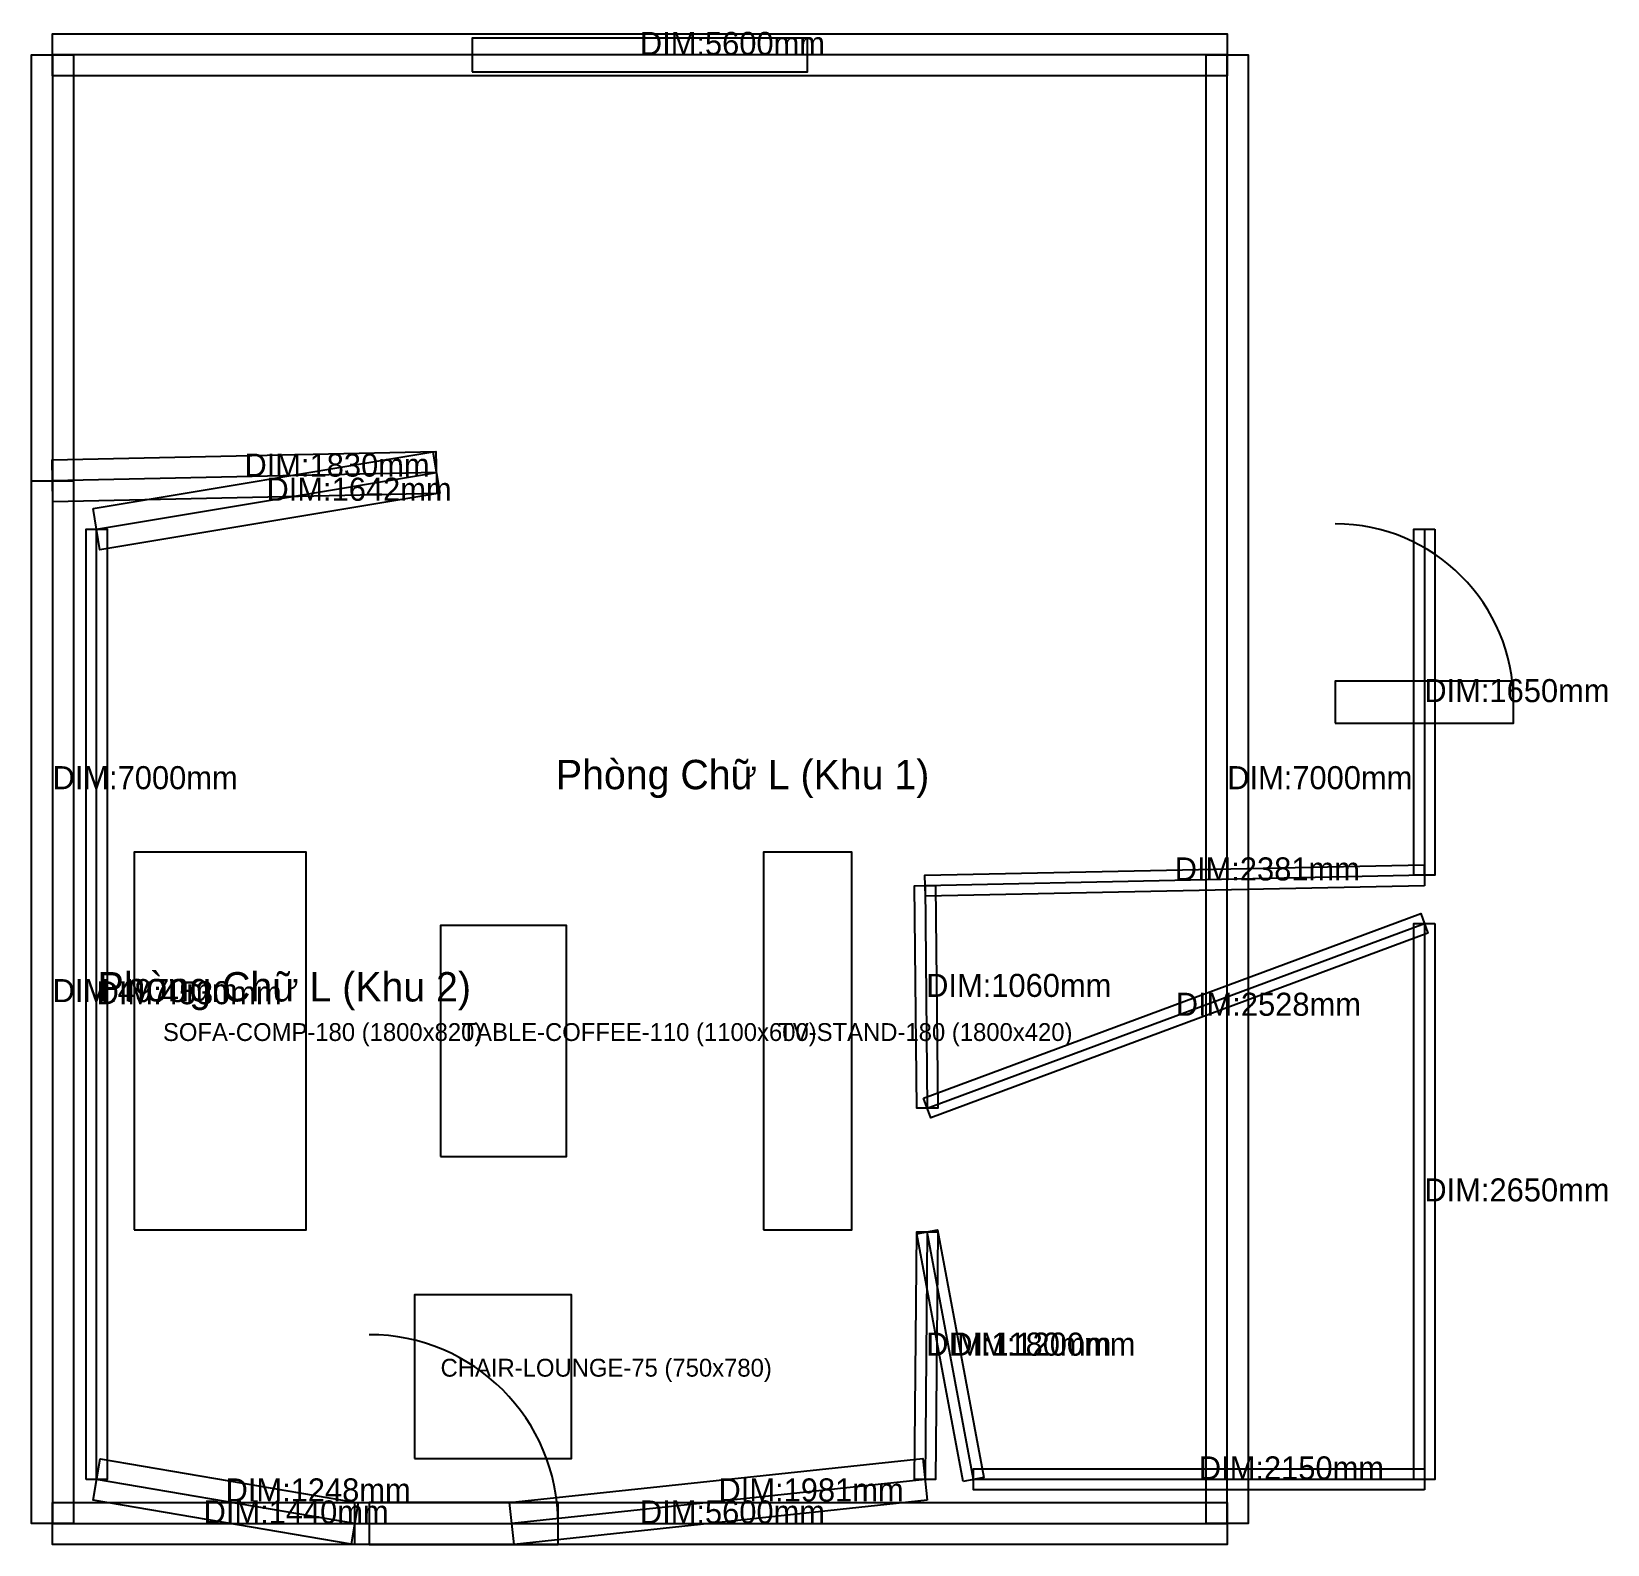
# Model space of a CAD drawing. Header units: millimetres. Extents: x -100 to 7413, y -100 to 7112.
import ezdxf

# ---------------------------------------------------------------- set-up
doc = ezdxf.new("R2010")
doc.units = ezdxf.units.MM
for name, color, linetype in [('A-DIM', 3, 'Continuous'), ('A-DOOR', 30, 'Continuous'), ('A-FURN', 40, 'Continuous'), ('A-ROOM-NAME', 252, 'Continuous'), ('A-WALL', 7, 'Continuous'), ('A-WIND', 140, 'Continuous')]:
    doc.layers.add(name, color=color, linetype=linetype)

msp = doc.modelspace()

# ---------------------------------------------------------------- linework, layer by layer
at = {"layer": 'A-DOOR'}
for points in [[(6115, 3815), (6965, 3815), (6965, 4015), (6115, 4015)], [(1510, -100), (2410, -100), (2410, 100), (1510, 100)]]:
    msp.add_lwpolyline(points, close=True, dxfattribs=at)
for centre, radius in [((6115, 3915), 850), ((1510, 0), 900)]:
    msp.add_arc(centre, radius, 0, 90, dxfattribs=at)
at = {"layer": 'A-FURN'}
for points in [[(390, 1400), (1210, 1400), (1210, 3200), (390, 3200)], [(3390, 1400), (3810, 1400), (3810, 3200), (3390, 3200)], [(1850, 1750), (2450, 1750), (2450, 2850), (1850, 2850)], [(1725, 310), (2475, 310), (2475, 1090), (1725, 1090)]]:
    msp.add_lwpolyline(points, close=True, dxfattribs=at)
at = {"layer": 'A-WALL'}
for p, q in [((5600, 7000), (0, 7000)), ((0, 7000), (0, 0)), ((5600, 0), (5600, 7000)), ((1830, 5010), (0, 4970)), ((0, 4970), (0, 0)), ((210, 4740), (1830, 5010)), ((210, 210), (210, 4740)), ((6540, 4740), (6540, 3090)), ((6540, 3090), (4160, 3040)), ((4160, 3040), (4170, 1980)), ((4170, 1980), (6540, 2860)), ((6540, 2860), (6540, 210)), ((4170, 1390), (4160, 210)), ((4390, 210), (4170, 1390)), ((1440, 0), (210, 210)), ((4160, 210), (2190, 0)), ((6540, 210), (4390, 210)), ((0, 0), (5600, 0)), ((0, 0), (1440, 0))]:
    msp.add_line(p, q, dxfattribs=at)
for points in [[(5600, 6900), (0, 6900), (0, 7100), (5600, 7100)], [(100, 7000), (100, 0), (-100, 0), (-100, 7000)], [(5500, 0), (5500, 7000), (5700, 7000), (5700, 0)], [(1832.2, 4910), (2.2, 4870), (-2.2, 5070), (1827.8, 5110)], [(193.6, 4838.6), (1813.6, 5108.6), (1846.4, 4911.4), (226.4, 4641.4)], [(100, 4970), (100, 0), (-100, 0), (-100, 4970)], [(160, 210), (160, 4740), (260, 4740), (260, 210)], [(6590, 4740), (6590, 3090), (6490, 3090), (6490, 4740)], [(6541.1, 3040), (4161.1, 2990), (4158.9, 3090), (6538.9, 3140)], [(4210, 3040.5), (4220, 1980.5), (4120, 1979.5), (4110, 3039.5)], [(4152.6, 2026.9), (6522.6, 2906.9), (6557.4, 2813.1), (4187.4, 1933.1)], [(6590, 2860), (6590, 210), (6490, 210), (6490, 2860)], [(4220, 1389.6), (4210, 209.6), (4110, 210.4), (4120, 1390.4)], [(4340.8, 200.8), (4120.8, 1380.8), (4219.2, 1399.2), (4439.2, 219.2)], [(1423.2, -98.6), (193.2, 111.4), (226.8, 308.6), (1456.8, 98.6)], [(4170.6, 110.6), (2200.6, -99.4), (2179.4, 99.4), (4149.4, 309.4)], [(6540, 160), (4390, 160), (4390, 260), (6540, 260)], [(0, 100), (5600, 100), (5600, -100), (0, -100)], [(0, 100), (1440, 100), (1440, -100), (0, -100)]]:
    msp.add_lwpolyline(points, close=True, dxfattribs=at)
at = {"layer": 'A-WIND'}
msp.add_lwpolyline([(2000, 6920), (3600, 6920), (3600, 7080), (2000, 7080)], close=True, dxfattribs=at)

# ---------------------------------------------------------------- texts
at = {"layer": 'A-DIM'}
for s, p in [('DIM:5600mm', (2800, 7000)), ('DIM:1830mm', (915, 4990)), ('DIM:1642mm', (1020, 4875)), ('DIM:1650mm', (6540, 3915)), ('DIM:7000mm', (0, 3500)), ('DIM:7000mm', (5600, 3500)), ('DIM:2381mm', (5350, 3065)), ('DIM:4970mm', (0, 2485)), ('DIM:4530mm', (210, 2475)), ('DIM:1060mm', (4165, 2510)), ('DIM:2528mm', (5355, 2420)), ('DIM:2650mm', (6540, 1535)), ('DIM:1180mm', (4165, 800)), ('DIM:1200mm', (4280, 800)), ('DIM:2150mm', (5465, 210)), ('DIM:1248mm', (825, 105)), ('DIM:1981mm', (3175, 105)), ('DIM:1440mm', (720, 0)), ('DIM:5600mm', (2800, 0))]:
    msp.add_text(s, height=110, dxfattribs=at).set_placement(p)
at = {"layer": 'A-FURN'}
for s, p in [('SOFA-COMP-180 (1800x820)', (526.7, 2300)), ('TABLE-COFFEE-110 (1100x600)', (1950, 2300)), ('TV-STAND-180 (1800x420)', (3460, 2300)), ('CHAIR-LOUNGE-75 (750x780)', (1850, 700))]:
    msp.add_text(s, height=85, dxfattribs=at).set_placement(p)
at = {"layer": 'A-ROOM-NAME'}
for s, p in [('Phòng Chữ L (Khu 1)', (2400, 3500)), ('Phòng Chữ L (Khu 2)', (215, 2488.3))]:
    msp.add_text(s, height=140, dxfattribs=at).set_placement(p)

doc.saveas('drawing.dxf')
